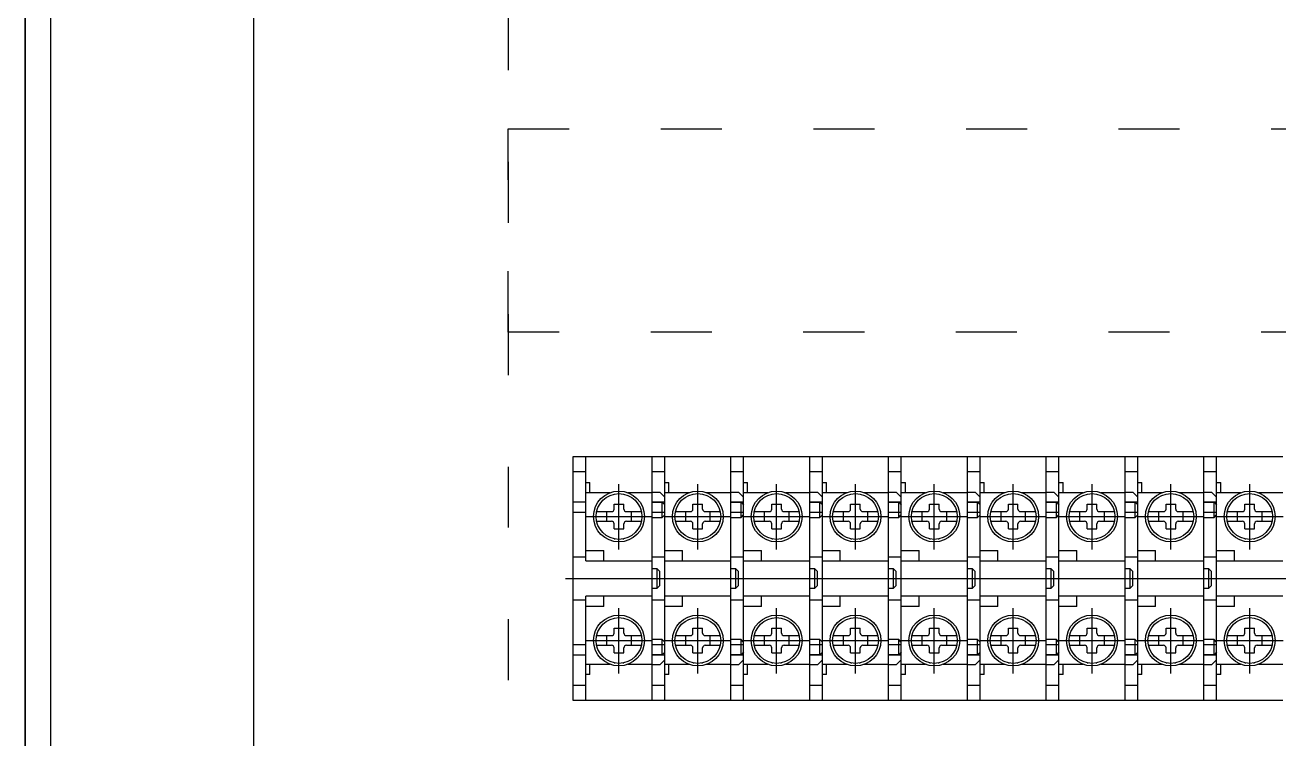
# Model space of a CAD drawing. Header units: millimetres. Extents: x 14879 to 38758, y -20740 to 1136.
# Drawn here: x 34917.1 to 35163.6, y -7524.4 to -7383.9 of the extents above; entities that cross this region are included whole.
import ezdxf

# ---------------------------------------------------------------- set-up
doc = ezdxf.new("R2010")
doc.units = ezdxf.units.MM
doc.linetypes.add('ACAD_ISO03W100', pattern=[30, 12, -18])
doc.linetypes.add('CENTER', pattern=[50.8, 31.75, -6.35, 6.35, -6.35])

msp = doc.modelspace()

# ---------------------------------------------------------------- linework, layer by layer
for p, q in [((34917.11, -7903.36), (34917.11, -5903.36)), ((34917.11, -5903.36), (34917.11, -7858.36)), ((34922.11, -5908.36), (34922.11, -7898.36)), ((34962.11, -7858.36), (34962.11, -5948.36))]:
    msp.add_line(p, q)
at = {"color": 3}
for p, q in [((35024.88, -7468.84), (35040.38, -7468.84)), ((35024.88, -7516.84), (35024.88, -7468.84)), ((35027.38, -7489.34), (35027.38, -7468.84)), ((35040.38, -7516.84), (35040.38, -7468.84)), ((35040.38, -7468.84), (35055.88, -7468.84)), ((35040.38, -7516.84), (35040.38, -7468.84)), ((35042.88, -7489.34), (35042.88, -7468.84)), ((35055.88, -7516.84), (35055.88, -7468.84)), ((35055.88, -7468.84), (35071.38, -7468.84)), ((35055.88, -7516.84), (35055.88, -7468.84)), ((35058.38, -7489.34), (35058.38, -7468.84)), ((35071.38, -7516.84), (35071.38, -7468.84)), ((35071.38, -7468.84), (35086.88, -7468.84)), ((35071.38, -7516.84), (35071.38, -7468.84)), ((35073.88, -7489.34), (35073.88, -7468.84)), ((35086.88, -7516.84), (35086.88, -7468.84)), ((35086.88, -7468.84), (35102.38, -7468.84)), ((35086.88, -7516.84), (35086.88, -7468.84)), ((35089.38, -7489.34), (35089.38, -7468.84)), ((35102.38, -7516.84), (35102.38, -7468.84)), ((35102.38, -7468.84), (35117.88, -7468.84)), ((35102.38, -7516.84), (35102.38, -7468.84)), ((35104.88, -7489.34), (35104.88, -7468.84)), ((35117.88, -7516.84), (35117.88, -7468.84)), ((35117.88, -7468.84), (35133.38, -7468.84)), ((35117.88, -7516.84), (35117.88, -7468.84)), ((35120.38, -7489.34), (35120.38, -7468.84)), ((35133.38, -7516.84), (35133.38, -7468.84)), ((35133.38, -7468.84), (35148.88, -7468.84)), ((35133.38, -7516.84), (35133.38, -7468.84)), ((35135.88, -7489.34), (35135.88, -7468.84)), ((35148.88, -7516.84), (35148.88, -7468.84)), ((35148.88, -7468.84), (35164.38, -7468.84)), ((35148.88, -7516.84), (35148.88, -7468.84)), ((35151.38, -7489.34), (35151.38, -7468.84)), ((35027.38, -7471.84), (35024.88, -7471.84)), ((35042.88, -7471.84), (35040.38, -7471.84)), ((35058.38, -7471.84), (35055.88, -7471.84)), ((35073.88, -7471.84), (35071.38, -7471.84)), ((35089.38, -7471.84), (35086.88, -7471.84)), ((35104.88, -7471.84), (35102.38, -7471.84)), ((35120.38, -7471.84), (35117.88, -7471.84)), ((35135.88, -7471.84), (35133.38, -7471.84)), ((35151.38, -7471.84), (35148.88, -7471.84)), ((35027.38, -7473.94), (35028.18, -7473.94)), ((35028.18, -7475.94), (35028.18, -7473.94)), ((35042.88, -7473.94), (35043.68, -7473.94)), ((35043.68, -7475.94), (35043.68, -7473.94)), ((35058.38, -7473.94), (35059.18, -7473.94)), ((35059.18, -7475.94), (35059.18, -7473.94)), ((35073.88, -7473.94), (35074.68, -7473.94)), ((35074.68, -7475.94), (35074.68, -7473.94)), ((35089.38, -7473.94), (35090.18, -7473.94)), ((35090.18, -7475.94), (35090.18, -7473.94)), ((35104.88, -7473.94), (35105.68, -7473.94)), ((35105.68, -7475.94), (35105.68, -7473.94)), ((35120.38, -7473.94), (35121.18, -7473.94)), ((35121.18, -7475.94), (35121.18, -7473.94)), ((35135.88, -7473.94), (35136.68, -7473.94)), ((35136.68, -7475.94), (35136.68, -7473.94)), ((35151.38, -7473.94), (35152.18, -7473.94)), ((35152.18, -7475.94), (35152.18, -7473.94)), ((35027.38, -7475.94), (35032.17, -7475.94)), ((35035.59, -7475.94), (35040.38, -7475.94)), ((35040.38, -7475.84), (35041.88, -7475.84)), ((35042.88, -7476.84), (35041.88, -7475.84)), ((35042.88, -7475.94), (35047.67, -7475.94)), ((35051.09, -7475.94), (35055.88, -7475.94)), ((35055.88, -7475.84), (35057.38, -7475.84)), ((35058.38, -7476.84), (35057.38, -7475.84)), ((35058.38, -7475.94), (35063.17, -7475.94)), ((35066.59, -7475.94), (35071.38, -7475.94)), ((35071.38, -7475.84), (35072.88, -7475.84)), ((35073.88, -7476.84), (35072.88, -7475.84)), ((35073.88, -7475.94), (35078.67, -7475.94)), ((35082.09, -7475.94), (35086.88, -7475.94)), ((35086.88, -7475.84), (35088.38, -7475.84)), ((35089.38, -7476.84), (35088.38, -7475.84)), ((35089.38, -7475.94), (35094.17, -7475.94)), ((35097.59, -7475.94), (35102.38, -7475.94)), ((35102.38, -7475.84), (35103.88, -7475.84)), ((35104.88, -7476.84), (35103.88, -7475.84)), ((35104.88, -7475.94), (35109.67, -7475.94)), ((35113.09, -7475.94), (35117.88, -7475.94)), ((35117.88, -7475.84), (35119.38, -7475.84)), ((35120.38, -7476.84), (35119.38, -7475.84)), ((35120.38, -7475.94), (35125.17, -7475.94)), ((35128.59, -7475.94), (35133.38, -7475.94)), ((35133.38, -7475.84), (35134.88, -7475.84)), ((35135.88, -7476.84), (35134.88, -7475.84)), ((35135.88, -7475.94), (35140.67, -7475.94)), ((35144.09, -7475.94), (35148.88, -7475.94)), ((35148.88, -7475.84), (35150.38, -7475.84)), ((35151.38, -7476.84), (35150.38, -7475.84)), ((35151.38, -7475.94), (35156.17, -7475.94)), ((35159.59, -7475.94), (35164.38, -7475.94)), ((35027.38, -7477.84), (35024.88, -7477.84)), ((35032.93, -7478.19), (35034.83, -7478.19)), ((35032.93, -7479.19), (35032.93, -7478.19)), ((35034.83, -7479.19), (35034.83, -7478.19)), ((35040.38, -7477.84), (35042.38, -7477.84)), ((35042.88, -7477.84), (35040.38, -7477.84)), ((35042.38, -7480.84), (35042.38, -7477.84)), ((35042.38, -7477.84), (35042.88, -7478.34)), ((35042.88, -7508.84), (35042.88, -7476.84)), ((35048.43, -7478.19), (35050.33, -7478.19)), ((35048.43, -7479.19), (35048.43, -7478.19)), ((35050.33, -7479.19), (35050.33, -7478.19)), ((35055.88, -7477.84), (35057.88, -7477.84)), ((35058.38, -7477.84), (35055.88, -7477.84)), ((35057.88, -7480.84), (35057.88, -7477.84)), ((35057.88, -7477.84), (35058.38, -7478.34)), ((35058.38, -7508.84), (35058.38, -7476.84)), ((35063.93, -7478.19), (35065.83, -7478.19)), ((35063.93, -7479.19), (35063.93, -7478.19)), ((35065.83, -7479.19), (35065.83, -7478.19)), ((35071.38, -7477.84), (35073.38, -7477.84)), ((35073.88, -7477.84), (35071.38, -7477.84)), ((35073.38, -7480.84), (35073.38, -7477.84)), ((35073.38, -7477.84), (35073.88, -7478.34)), ((35073.88, -7508.84), (35073.88, -7476.84)), ((35079.43, -7478.19), (35081.33, -7478.19)), ((35079.43, -7479.19), (35079.43, -7478.19)), ((35081.33, -7479.19), (35081.33, -7478.19)), ((35086.88, -7477.84), (35088.88, -7477.84)), ((35089.38, -7477.84), (35086.88, -7477.84)), ((35088.88, -7480.84), (35088.88, -7477.84)), ((35088.88, -7477.84), (35089.38, -7478.34)), ((35089.38, -7508.84), (35089.38, -7476.84)), ((35094.93, -7478.19), (35096.83, -7478.19)), ((35094.93, -7479.19), (35094.93, -7478.19)), ((35096.83, -7479.19), (35096.83, -7478.19)), ((35102.38, -7477.84), (35104.38, -7477.84)), ((35104.88, -7477.84), (35102.38, -7477.84)), ((35104.38, -7480.84), (35104.38, -7477.84)), ((35104.38, -7477.84), (35104.88, -7478.34)), ((35104.88, -7508.84), (35104.88, -7476.84)), ((35110.43, -7478.19), (35112.33, -7478.19)), ((35110.43, -7479.19), (35110.43, -7478.19)), ((35112.33, -7479.19), (35112.33, -7478.19)), ((35117.88, -7477.84), (35119.88, -7477.84)), ((35120.38, -7477.84), (35117.88, -7477.84)), ((35119.88, -7480.84), (35119.88, -7477.84)), ((35119.88, -7477.84), (35120.38, -7478.34)), ((35120.38, -7508.84), (35120.38, -7476.84)), ((35125.93, -7478.19), (35127.83, -7478.19)), ((35125.93, -7479.19), (35125.93, -7478.19)), ((35127.83, -7479.19), (35127.83, -7478.19)), ((35133.38, -7477.84), (35135.38, -7477.84)), ((35135.88, -7477.84), (35133.38, -7477.84)), ((35135.38, -7480.84), (35135.38, -7477.84)), ((35135.38, -7477.84), (35135.88, -7478.34)), ((35135.88, -7508.84), (35135.88, -7476.84)), ((35141.43, -7478.19), (35143.33, -7478.19)), ((35141.43, -7479.19), (35141.43, -7478.19)), ((35143.33, -7479.19), (35143.33, -7478.19)), ((35148.88, -7477.84), (35150.88, -7477.84)), ((35151.38, -7477.84), (35148.88, -7477.84)), ((35150.88, -7480.84), (35150.88, -7477.84)), ((35150.88, -7477.84), (35151.38, -7478.34)), ((35151.38, -7508.84), (35151.38, -7476.84)), ((35156.93, -7478.19), (35158.83, -7478.19)), ((35156.93, -7479.19), (35156.93, -7478.19)), ((35158.83, -7479.19), (35158.83, -7478.19)), ((35027.38, -7479.84), (35024.88, -7479.84)), ((35029.48, -7479.69), (35032.43, -7479.69)), ((35029.48, -7481.59), (35032.43, -7481.59)), ((35031.43, -7479.69), (35031.43, -7481.59)), ((35035.33, -7479.69), (35038.28, -7479.69)), ((35035.33, -7481.59), (35038.28, -7481.59)), ((35036.33, -7481.59), (35036.33, -7479.69)), ((35042.88, -7479.84), (35040.38, -7479.84)), ((35040.38, -7480.84), (35042.38, -7480.84)), ((35042.38, -7480.84), (35042.88, -7480.34)), ((35044.98, -7479.69), (35047.93, -7479.69)), ((35044.98, -7481.59), (35047.93, -7481.59)), ((35046.93, -7479.69), (35046.93, -7481.59)), ((35050.83, -7479.69), (35053.78, -7479.69)), ((35050.83, -7481.59), (35053.78, -7481.59)), ((35051.83, -7481.59), (35051.83, -7479.69)), ((35058.38, -7479.84), (35055.88, -7479.84)), ((35055.88, -7480.84), (35057.88, -7480.84)), ((35057.88, -7480.84), (35058.38, -7480.34)), ((35060.48, -7479.69), (35063.43, -7479.69)), ((35060.48, -7481.59), (35063.43, -7481.59)), ((35062.43, -7479.69), (35062.43, -7481.59)), ((35066.33, -7479.69), (35069.28, -7479.69)), ((35066.33, -7481.59), (35069.28, -7481.59)), ((35067.33, -7481.59), (35067.33, -7479.69)), ((35073.88, -7479.84), (35071.38, -7479.84)), ((35071.38, -7480.84), (35073.38, -7480.84)), ((35073.38, -7480.84), (35073.88, -7480.34)), ((35075.98, -7479.69), (35078.93, -7479.69)), ((35075.98, -7481.59), (35078.93, -7481.59)), ((35077.93, -7479.69), (35077.93, -7481.59)), ((35081.83, -7479.69), (35084.78, -7479.69)), ((35081.83, -7481.59), (35084.78, -7481.59)), ((35082.83, -7481.59), (35082.83, -7479.69)), ((35089.38, -7479.84), (35086.88, -7479.84)), ((35086.88, -7480.84), (35088.88, -7480.84)), ((35088.88, -7480.84), (35089.38, -7480.34)), ((35091.48, -7479.69), (35094.43, -7479.69)), ((35091.48, -7481.59), (35094.43, -7481.59)), ((35093.43, -7479.69), (35093.43, -7481.59)), ((35097.33, -7479.69), (35100.28, -7479.69)), ((35097.33, -7481.59), (35100.28, -7481.59)), ((35098.33, -7481.59), (35098.33, -7479.69)), ((35104.88, -7479.84), (35102.38, -7479.84)), ((35102.38, -7480.84), (35104.38, -7480.84)), ((35104.38, -7480.84), (35104.88, -7480.34)), ((35106.98, -7479.69), (35109.93, -7479.69)), ((35106.98, -7481.59), (35109.93, -7481.59)), ((35108.93, -7479.69), (35108.93, -7481.59)), ((35112.83, -7479.69), (35115.78, -7479.69)), ((35112.83, -7481.59), (35115.78, -7481.59)), ((35113.83, -7481.59), (35113.83, -7479.69)), ((35120.38, -7479.84), (35117.88, -7479.84)), ((35117.88, -7480.84), (35119.88, -7480.84)), ((35119.88, -7480.84), (35120.38, -7480.34)), ((35122.48, -7479.69), (35125.43, -7479.69)), ((35122.48, -7481.59), (35125.43, -7481.59)), ((35124.43, -7479.69), (35124.43, -7481.59)), ((35128.33, -7479.69), (35131.28, -7479.69)), ((35128.33, -7481.59), (35131.28, -7481.59)), ((35129.33, -7481.59), (35129.33, -7479.69)), ((35135.88, -7479.84), (35133.38, -7479.84)), ((35133.38, -7480.84), (35135.38, -7480.84)), ((35135.38, -7480.84), (35135.88, -7480.34)), ((35137.98, -7479.69), (35140.93, -7479.69)), ((35137.98, -7481.59), (35140.93, -7481.59)), ((35139.93, -7479.69), (35139.93, -7481.59)), ((35143.83, -7479.69), (35146.78, -7479.69)), ((35143.83, -7481.59), (35146.78, -7481.59)), ((35144.83, -7481.59), (35144.83, -7479.69)), ((35151.38, -7479.84), (35148.88, -7479.84)), ((35148.88, -7480.84), (35150.88, -7480.84)), ((35150.88, -7480.84), (35151.38, -7480.34)), ((35153.48, -7479.69), (35156.43, -7479.69)), ((35153.48, -7481.59), (35156.43, -7481.59)), ((35155.43, -7479.69), (35155.43, -7481.59)), ((35159.33, -7479.69), (35162.28, -7479.69)), ((35159.33, -7481.59), (35162.28, -7481.59)), ((35160.33, -7481.59), (35160.33, -7479.69)), ((35032.93, -7483.09), (35032.93, -7482.09)), ((35032.93, -7483.09), (35034.83, -7483.09)), ((35034.83, -7483.09), (35034.83, -7482.09)), ((35048.43, -7483.09), (35048.43, -7482.09)), ((35048.43, -7483.09), (35050.33, -7483.09)), ((35050.33, -7483.09), (35050.33, -7482.09)), ((35063.93, -7483.09), (35063.93, -7482.09)), ((35063.93, -7483.09), (35065.83, -7483.09)), ((35065.83, -7483.09), (35065.83, -7482.09)), ((35079.43, -7483.09), (35079.43, -7482.09)), ((35079.43, -7483.09), (35081.33, -7483.09)), ((35081.33, -7483.09), (35081.33, -7482.09)), ((35094.93, -7483.09), (35094.93, -7482.09)), ((35094.93, -7483.09), (35096.83, -7483.09)), ((35096.83, -7483.09), (35096.83, -7482.09)), ((35110.43, -7483.09), (35110.43, -7482.09)), ((35110.43, -7483.09), (35112.33, -7483.09)), ((35112.33, -7483.09), (35112.33, -7482.09)), ((35125.93, -7483.09), (35125.93, -7482.09)), ((35125.93, -7483.09), (35127.83, -7483.09)), ((35127.83, -7483.09), (35127.83, -7482.09)), ((35141.43, -7483.09), (35141.43, -7482.09)), ((35141.43, -7483.09), (35143.33, -7483.09)), ((35143.33, -7483.09), (35143.33, -7482.09)), ((35156.93, -7483.09), (35156.93, -7482.09)), ((35156.93, -7483.09), (35158.83, -7483.09)), ((35158.83, -7483.09), (35158.83, -7482.09)), ((35033.08, -7485.14), (35033.08, -7485.07)), ((35034.68, -7485.07), (35034.68, -7485.14)), ((35048.58, -7485.14), (35048.58, -7485.07)), ((35050.18, -7485.07), (35050.18, -7485.14)), ((35064.08, -7485.14), (35064.08, -7485.07)), ((35065.68, -7485.07), (35065.68, -7485.14)), ((35079.58, -7485.14), (35079.58, -7485.07)), ((35081.18, -7485.07), (35081.18, -7485.14)), ((35095.08, -7485.14), (35095.08, -7485.07)), ((35096.68, -7485.07), (35096.68, -7485.14)), ((35110.58, -7485.14), (35110.58, -7485.07)), ((35112.18, -7485.07), (35112.18, -7485.14)), ((35126.08, -7485.14), (35126.08, -7485.07)), ((35127.68, -7485.07), (35127.68, -7485.14)), ((35141.58, -7485.14), (35141.58, -7485.07)), ((35143.18, -7485.07), (35143.18, -7485.14)), ((35157.08, -7485.14), (35157.08, -7485.07)), ((35158.68, -7485.07), (35158.68, -7485.14)), ((35027.38, -7488.64), (35024.88, -7488.64)), ((35027.38, -7487.34), (35030.88, -7487.34)), ((35030.88, -7489.34), (35030.88, -7487.34)), ((35042.88, -7488.64), (35040.38, -7488.64)), ((35042.88, -7487.34), (35046.38, -7487.34)), ((35046.38, -7489.34), (35046.38, -7487.34)), ((35058.38, -7488.64), (35055.88, -7488.64)), ((35058.38, -7487.34), (35061.88, -7487.34)), ((35061.88, -7489.34), (35061.88, -7487.34)), ((35073.88, -7488.64), (35071.38, -7488.64)), ((35073.88, -7487.34), (35077.38, -7487.34)), ((35077.38, -7489.34), (35077.38, -7487.34)), ((35089.38, -7488.64), (35086.88, -7488.64)), ((35089.38, -7487.34), (35092.88, -7487.34)), ((35092.88, -7489.34), (35092.88, -7487.34)), ((35104.88, -7488.64), (35102.38, -7488.64)), ((35104.88, -7487.34), (35108.38, -7487.34)), ((35108.38, -7489.34), (35108.38, -7487.34)), ((35120.38, -7488.64), (35117.88, -7488.64)), ((35120.38, -7487.34), (35123.88, -7487.34)), ((35123.88, -7489.34), (35123.88, -7487.34)), ((35135.88, -7488.64), (35133.38, -7488.64)), ((35135.88, -7487.34), (35139.38, -7487.34)), ((35139.38, -7489.34), (35139.38, -7487.34)), ((35151.38, -7488.64), (35148.88, -7488.64)), ((35151.38, -7487.34), (35154.88, -7487.34)), ((35154.88, -7489.34), (35154.88, -7487.34)), ((35027.38, -7489.34), (35040.38, -7489.34)), ((35041.38, -7490.94), (35040.38, -7490.94)), ((35041.38, -7494.74), (35041.38, -7490.94)), ((35041.38, -7490.94), (35041.88, -7491.44)), ((35041.88, -7494.24), (35041.88, -7491.44)), ((35042.88, -7489.34), (35055.88, -7489.34)), ((35056.88, -7490.94), (35055.88, -7490.94)), ((35056.88, -7494.74), (35056.88, -7490.94)), ((35056.88, -7490.94), (35057.38, -7491.44)), ((35057.38, -7494.24), (35057.38, -7491.44)), ((35058.38, -7489.34), (35071.38, -7489.34)), ((35072.38, -7490.94), (35071.38, -7490.94)), ((35072.38, -7494.74), (35072.38, -7490.94)), ((35072.38, -7490.94), (35072.88, -7491.44)), ((35072.88, -7494.24), (35072.88, -7491.44)), ((35073.88, -7489.34), (35086.88, -7489.34)), ((35087.88, -7490.94), (35086.88, -7490.94)), ((35087.88, -7494.74), (35087.88, -7490.94)), ((35087.88, -7490.94), (35088.38, -7491.44)), ((35088.38, -7494.24), (35088.38, -7491.44)), ((35089.38, -7489.34), (35102.38, -7489.34)), ((35103.38, -7490.94), (35102.38, -7490.94)), ((35103.38, -7494.74), (35103.38, -7490.94)), ((35103.38, -7490.94), (35103.88, -7491.44)), ((35103.88, -7494.24), (35103.88, -7491.44)), ((35104.88, -7489.34), (35117.88, -7489.34)), ((35118.88, -7490.94), (35117.88, -7490.94)), ((35118.88, -7494.74), (35118.88, -7490.94)), ((35118.88, -7490.94), (35119.38, -7491.44)), ((35119.38, -7494.24), (35119.38, -7491.44)), ((35120.38, -7489.34), (35133.38, -7489.34)), ((35134.38, -7490.94), (35133.38, -7490.94)), ((35134.38, -7494.74), (35134.38, -7490.94)), ((35134.38, -7490.94), (35134.88, -7491.44)), ((35134.88, -7494.24), (35134.88, -7491.44)), ((35135.88, -7489.34), (35148.88, -7489.34)), ((35149.88, -7490.94), (35148.88, -7490.94)), ((35149.88, -7494.74), (35149.88, -7490.94)), ((35149.88, -7490.94), (35150.38, -7491.44)), ((35150.38, -7494.24), (35150.38, -7491.44)), ((35151.38, -7489.34), (35164.38, -7489.34)), ((35040.38, -7496.34), (35027.38, -7496.34)), ((35027.38, -7516.84), (35027.38, -7496.34)), ((35030.88, -7498.34), (35030.88, -7496.34)), ((35040.38, -7494.74), (35041.38, -7494.74)), ((35041.88, -7494.24), (35041.38, -7494.74)), ((35055.88, -7496.34), (35042.88, -7496.34)), ((35042.88, -7516.84), (35042.88, -7496.34)), ((35046.38, -7498.34), (35046.38, -7496.34)), ((35055.88, -7494.74), (35056.88, -7494.74)), ((35057.38, -7494.24), (35056.88, -7494.74)), ((35071.38, -7496.34), (35058.38, -7496.34)), ((35058.38, -7516.84), (35058.38, -7496.34)), ((35061.88, -7498.34), (35061.88, -7496.34)), ((35071.38, -7494.74), (35072.38, -7494.74)), ((35072.88, -7494.24), (35072.38, -7494.74)), ((35086.88, -7496.34), (35073.88, -7496.34)), ((35073.88, -7516.84), (35073.88, -7496.34)), ((35077.38, -7498.34), (35077.38, -7496.34)), ((35086.88, -7494.74), (35087.88, -7494.74)), ((35088.38, -7494.24), (35087.88, -7494.74)), ((35102.38, -7496.34), (35089.38, -7496.34)), ((35089.38, -7516.84), (35089.38, -7496.34)), ((35092.88, -7498.34), (35092.88, -7496.34)), ((35102.38, -7494.74), (35103.38, -7494.74)), ((35103.88, -7494.24), (35103.38, -7494.74)), ((35117.88, -7496.34), (35104.88, -7496.34)), ((35104.88, -7516.84), (35104.88, -7496.34)), ((35108.38, -7498.34), (35108.38, -7496.34)), ((35117.88, -7494.74), (35118.88, -7494.74)), ((35119.38, -7494.24), (35118.88, -7494.74)), ((35133.38, -7496.34), (35120.38, -7496.34)), ((35120.38, -7516.84), (35120.38, -7496.34)), ((35123.88, -7498.34), (35123.88, -7496.34)), ((35133.38, -7494.74), (35134.38, -7494.74)), ((35134.88, -7494.24), (35134.38, -7494.74)), ((35148.88, -7496.34), (35135.88, -7496.34)), ((35135.88, -7516.84), (35135.88, -7496.34)), ((35139.38, -7498.34), (35139.38, -7496.34)), ((35148.88, -7494.74), (35149.88, -7494.74)), ((35150.38, -7494.24), (35149.88, -7494.74)), ((35164.38, -7496.34), (35151.38, -7496.34)), ((35151.38, -7516.84), (35151.38, -7496.34)), ((35154.88, -7498.34), (35154.88, -7496.34)), ((35024.88, -7497.04), (35027.38, -7497.04)), ((35030.88, -7498.34), (35027.38, -7498.34)), ((35040.38, -7497.04), (35042.88, -7497.04)), ((35046.38, -7498.34), (35042.88, -7498.34)), ((35055.88, -7497.04), (35058.38, -7497.04)), ((35061.88, -7498.34), (35058.38, -7498.34)), ((35071.38, -7497.04), (35073.88, -7497.04)), ((35077.38, -7498.34), (35073.88, -7498.34)), ((35086.88, -7497.04), (35089.38, -7497.04)), ((35092.88, -7498.34), (35089.38, -7498.34)), ((35102.38, -7497.04), (35104.88, -7497.04)), ((35108.38, -7498.34), (35104.88, -7498.34)), ((35117.88, -7497.04), (35120.38, -7497.04)), ((35123.88, -7498.34), (35120.38, -7498.34)), ((35133.38, -7497.04), (35135.88, -7497.04)), ((35139.38, -7498.34), (35135.88, -7498.34)), ((35148.88, -7497.04), (35151.38, -7497.04)), ((35154.88, -7498.34), (35151.38, -7498.34)), ((35032.93, -7502.59), (35034.83, -7502.59)), ((35032.93, -7503.59), (35032.93, -7502.59)), ((35034.83, -7503.59), (35034.83, -7502.59)), ((35048.43, -7502.59), (35050.33, -7502.59)), ((35048.43, -7503.59), (35048.43, -7502.59)), ((35050.33, -7503.59), (35050.33, -7502.59)), ((35063.93, -7502.59), (35065.83, -7502.59)), ((35063.93, -7503.59), (35063.93, -7502.59)), ((35065.83, -7503.59), (35065.83, -7502.59)), ((35079.43, -7502.59), (35081.33, -7502.59)), ((35079.43, -7503.59), (35079.43, -7502.59)), ((35081.33, -7503.59), (35081.33, -7502.59)), ((35094.93, -7502.59), (35096.83, -7502.59)), ((35094.93, -7503.59), (35094.93, -7502.59)), ((35096.83, -7503.59), (35096.83, -7502.59)), ((35110.43, -7502.59), (35112.33, -7502.59)), ((35110.43, -7503.59), (35110.43, -7502.59)), ((35112.33, -7503.59), (35112.33, -7502.59)), ((35125.93, -7502.59), (35127.83, -7502.59)), ((35125.93, -7503.59), (35125.93, -7502.59)), ((35127.83, -7503.59), (35127.83, -7502.59)), ((35141.43, -7502.59), (35143.33, -7502.59)), ((35141.43, -7503.59), (35141.43, -7502.59)), ((35143.33, -7503.59), (35143.33, -7502.59)), ((35156.93, -7502.59), (35158.83, -7502.59)), ((35156.93, -7503.59), (35156.93, -7502.59)), ((35158.83, -7503.59), (35158.83, -7502.59)), ((35024.88, -7505.84), (35027.38, -7505.84)), ((35029.48, -7504.09), (35032.43, -7504.09)), ((35029.48, -7505.99), (35032.43, -7505.99)), ((35031.43, -7504.09), (35031.43, -7505.99)), ((35035.33, -7504.09), (35038.28, -7504.09)), ((35035.33, -7505.99), (35038.28, -7505.99)), ((35036.33, -7505.99), (35036.33, -7504.09)), ((35042.38, -7504.84), (35040.38, -7504.84)), ((35040.38, -7505.84), (35042.88, -7505.84)), ((35042.38, -7507.84), (35042.38, -7504.84)), ((35042.88, -7505.34), (35042.38, -7504.84)), ((35044.98, -7504.09), (35047.93, -7504.09)), ((35044.98, -7505.99), (35047.93, -7505.99)), ((35046.93, -7504.09), (35046.93, -7505.99)), ((35050.83, -7504.09), (35053.78, -7504.09)), ((35050.83, -7505.99), (35053.78, -7505.99)), ((35051.83, -7505.99), (35051.83, -7504.09)), ((35057.88, -7504.84), (35055.88, -7504.84)), ((35055.88, -7505.84), (35058.38, -7505.84)), ((35057.88, -7507.84), (35057.88, -7504.84)), ((35058.38, -7505.34), (35057.88, -7504.84)), ((35060.48, -7504.09), (35063.43, -7504.09)), ((35060.48, -7505.99), (35063.43, -7505.99)), ((35062.43, -7504.09), (35062.43, -7505.99)), ((35066.33, -7504.09), (35069.28, -7504.09)), ((35066.33, -7505.99), (35069.28, -7505.99)), ((35067.33, -7505.99), (35067.33, -7504.09)), ((35073.38, -7504.84), (35071.38, -7504.84)), ((35071.38, -7505.84), (35073.88, -7505.84)), ((35073.38, -7507.84), (35073.38, -7504.84)), ((35073.88, -7505.34), (35073.38, -7504.84)), ((35075.98, -7504.09), (35078.93, -7504.09)), ((35075.98, -7505.99), (35078.93, -7505.99)), ((35077.93, -7504.09), (35077.93, -7505.99)), ((35081.83, -7504.09), (35084.78, -7504.09)), ((35081.83, -7505.99), (35084.78, -7505.99)), ((35082.83, -7505.99), (35082.83, -7504.09)), ((35088.88, -7504.84), (35086.88, -7504.84)), ((35086.88, -7505.84), (35089.38, -7505.84)), ((35088.88, -7507.84), (35088.88, -7504.84)), ((35089.38, -7505.34), (35088.88, -7504.84)), ((35091.48, -7504.09), (35094.43, -7504.09)), ((35091.48, -7505.99), (35094.43, -7505.99)), ((35093.43, -7504.09), (35093.43, -7505.99)), ((35097.33, -7504.09), (35100.28, -7504.09)), ((35097.33, -7505.99), (35100.28, -7505.99)), ((35098.33, -7505.99), (35098.33, -7504.09)), ((35104.38, -7504.84), (35102.38, -7504.84)), ((35102.38, -7505.84), (35104.88, -7505.84)), ((35104.38, -7507.84), (35104.38, -7504.84)), ((35104.88, -7505.34), (35104.38, -7504.84)), ((35106.98, -7504.09), (35109.93, -7504.09)), ((35106.98, -7505.99), (35109.93, -7505.99)), ((35108.93, -7504.09), (35108.93, -7505.99)), ((35112.83, -7504.09), (35115.78, -7504.09)), ((35112.83, -7505.99), (35115.78, -7505.99)), ((35113.83, -7505.99), (35113.83, -7504.09)), ((35119.88, -7504.84), (35117.88, -7504.84)), ((35117.88, -7505.84), (35120.38, -7505.84)), ((35119.88, -7507.84), (35119.88, -7504.84)), ((35120.38, -7505.34), (35119.88, -7504.84)), ((35122.48, -7504.09), (35125.43, -7504.09)), ((35122.48, -7505.99), (35125.43, -7505.99)), ((35124.43, -7504.09), (35124.43, -7505.99)), ((35128.33, -7504.09), (35131.28, -7504.09)), ((35128.33, -7505.99), (35131.28, -7505.99)), ((35129.33, -7505.99), (35129.33, -7504.09)), ((35135.38, -7504.84), (35133.38, -7504.84)), ((35133.38, -7505.84), (35135.88, -7505.84)), ((35135.38, -7507.84), (35135.38, -7504.84)), ((35135.88, -7505.34), (35135.38, -7504.84)), ((35137.98, -7504.09), (35140.93, -7504.09)), ((35137.98, -7505.99), (35140.93, -7505.99)), ((35139.93, -7504.09), (35139.93, -7505.99)), ((35143.83, -7504.09), (35146.78, -7504.09)), ((35143.83, -7505.99), (35146.78, -7505.99)), ((35144.83, -7505.99), (35144.83, -7504.09)), ((35150.88, -7504.84), (35148.88, -7504.84)), ((35148.88, -7505.84), (35151.38, -7505.84)), ((35150.88, -7507.84), (35150.88, -7504.84)), ((35151.38, -7505.34), (35150.88, -7504.84)), ((35153.48, -7504.09), (35156.43, -7504.09)), ((35153.48, -7505.99), (35156.43, -7505.99)), ((35155.43, -7504.09), (35155.43, -7505.99)), ((35159.33, -7504.09), (35162.28, -7504.09)), ((35159.33, -7505.99), (35162.28, -7505.99)), ((35160.33, -7505.99), (35160.33, -7504.09)), ((35024.88, -7507.84), (35027.38, -7507.84)), ((35032.93, -7507.49), (35032.93, -7506.49)), ((35032.93, -7507.49), (35034.83, -7507.49)), ((35034.83, -7507.49), (35034.83, -7506.49)), ((35042.38, -7507.84), (35040.38, -7507.84)), ((35040.38, -7507.84), (35042.88, -7507.84)), ((35041.88, -7509.84), (35042.88, -7508.84)), ((35042.88, -7507.34), (35042.38, -7507.84)), ((35048.43, -7507.49), (35048.43, -7506.49)), ((35048.43, -7507.49), (35050.33, -7507.49)), ((35050.33, -7507.49), (35050.33, -7506.49)), ((35057.88, -7507.84), (35055.88, -7507.84)), ((35055.88, -7507.84), (35058.38, -7507.84)), ((35057.38, -7509.84), (35058.38, -7508.84)), ((35058.38, -7507.34), (35057.88, -7507.84)), ((35063.93, -7507.49), (35063.93, -7506.49)), ((35063.93, -7507.49), (35065.83, -7507.49)), ((35065.83, -7507.49), (35065.83, -7506.49)), ((35073.38, -7507.84), (35071.38, -7507.84)), ((35071.38, -7507.84), (35073.88, -7507.84)), ((35072.88, -7509.84), (35073.88, -7508.84)), ((35073.88, -7507.34), (35073.38, -7507.84)), ((35079.43, -7507.49), (35079.43, -7506.49)), ((35079.43, -7507.49), (35081.33, -7507.49)), ((35081.33, -7507.49), (35081.33, -7506.49)), ((35088.88, -7507.84), (35086.88, -7507.84)), ((35086.88, -7507.84), (35089.38, -7507.84)), ((35088.38, -7509.84), (35089.38, -7508.84)), ((35089.38, -7507.34), (35088.88, -7507.84)), ((35094.93, -7507.49), (35094.93, -7506.49)), ((35094.93, -7507.49), (35096.83, -7507.49)), ((35096.83, -7507.49), (35096.83, -7506.49)), ((35104.38, -7507.84), (35102.38, -7507.84)), ((35102.38, -7507.84), (35104.88, -7507.84)), ((35103.88, -7509.84), (35104.88, -7508.84)), ((35104.88, -7507.34), (35104.38, -7507.84)), ((35110.43, -7507.49), (35110.43, -7506.49)), ((35110.43, -7507.49), (35112.33, -7507.49)), ((35112.33, -7507.49), (35112.33, -7506.49)), ((35119.88, -7507.84), (35117.88, -7507.84)), ((35117.88, -7507.84), (35120.38, -7507.84)), ((35119.38, -7509.84), (35120.38, -7508.84)), ((35120.38, -7507.34), (35119.88, -7507.84)), ((35125.93, -7507.49), (35125.93, -7506.49)), ((35125.93, -7507.49), (35127.83, -7507.49)), ((35127.83, -7507.49), (35127.83, -7506.49)), ((35135.38, -7507.84), (35133.38, -7507.84)), ((35133.38, -7507.84), (35135.88, -7507.84)), ((35134.88, -7509.84), (35135.88, -7508.84)), ((35135.88, -7507.34), (35135.38, -7507.84)), ((35141.43, -7507.49), (35141.43, -7506.49)), ((35141.43, -7507.49), (35143.33, -7507.49)), ((35143.33, -7507.49), (35143.33, -7506.49)), ((35150.88, -7507.84), (35148.88, -7507.84)), ((35148.88, -7507.84), (35151.38, -7507.84)), ((35150.38, -7509.84), (35151.38, -7508.84)), ((35151.38, -7507.34), (35150.88, -7507.84)), ((35156.93, -7507.49), (35156.93, -7506.49)), ((35156.93, -7507.49), (35158.83, -7507.49)), ((35158.83, -7507.49), (35158.83, -7506.49)), ((35032.17, -7509.74), (35027.38, -7509.74)), ((35028.18, -7511.74), (35028.18, -7509.74)), ((35033.08, -7509.54), (35033.08, -7509.47)), ((35034.68, -7509.47), (35034.68, -7509.54)), ((35040.38, -7509.74), (35035.59, -7509.74)), ((35041.88, -7509.84), (35040.38, -7509.84)), ((35047.67, -7509.74), (35042.88, -7509.74)), ((35043.68, -7511.74), (35043.68, -7509.74)), ((35048.58, -7509.54), (35048.58, -7509.47)), ((35050.18, -7509.47), (35050.18, -7509.54)), ((35055.88, -7509.74), (35051.09, -7509.74)), ((35057.38, -7509.84), (35055.88, -7509.84)), ((35063.17, -7509.74), (35058.38, -7509.74)), ((35059.18, -7511.74), (35059.18, -7509.74)), ((35064.08, -7509.54), (35064.08, -7509.47)), ((35065.68, -7509.47), (35065.68, -7509.54)), ((35071.38, -7509.74), (35066.59, -7509.74)), ((35072.88, -7509.84), (35071.38, -7509.84)), ((35078.67, -7509.74), (35073.88, -7509.74)), ((35074.68, -7511.74), (35074.68, -7509.74)), ((35079.58, -7509.54), (35079.58, -7509.47)), ((35081.18, -7509.47), (35081.18, -7509.54)), ((35086.88, -7509.74), (35082.09, -7509.74)), ((35088.38, -7509.84), (35086.88, -7509.84)), ((35094.17, -7509.74), (35089.38, -7509.74)), ((35090.18, -7511.74), (35090.18, -7509.74)), ((35095.08, -7509.54), (35095.08, -7509.47)), ((35096.68, -7509.47), (35096.68, -7509.54)), ((35102.38, -7509.74), (35097.59, -7509.74)), ((35103.88, -7509.84), (35102.38, -7509.84)), ((35109.67, -7509.74), (35104.88, -7509.74)), ((35105.68, -7511.74), (35105.68, -7509.74)), ((35110.58, -7509.54), (35110.58, -7509.47)), ((35112.18, -7509.47), (35112.18, -7509.54)), ((35117.88, -7509.74), (35113.09, -7509.74)), ((35119.38, -7509.84), (35117.88, -7509.84)), ((35125.17, -7509.74), (35120.38, -7509.74)), ((35121.18, -7511.74), (35121.18, -7509.74)), ((35126.08, -7509.54), (35126.08, -7509.47)), ((35127.68, -7509.47), (35127.68, -7509.54)), ((35133.38, -7509.74), (35128.59, -7509.74)), ((35134.88, -7509.84), (35133.38, -7509.84)), ((35140.67, -7509.74), (35135.88, -7509.74)), ((35136.68, -7511.74), (35136.68, -7509.74)), ((35141.58, -7509.54), (35141.58, -7509.47)), ((35143.18, -7509.47), (35143.18, -7509.54)), ((35148.88, -7509.74), (35144.09, -7509.74)), ((35150.38, -7509.84), (35148.88, -7509.84)), ((35156.17, -7509.74), (35151.38, -7509.74)), ((35152.18, -7511.74), (35152.18, -7509.74)), ((35157.08, -7509.54), (35157.08, -7509.47)), ((35158.68, -7509.47), (35158.68, -7509.54)), ((35164.38, -7509.74), (35159.59, -7509.74)), ((35028.18, -7511.74), (35027.38, -7511.74)), ((35043.68, -7511.74), (35042.88, -7511.74)), ((35059.18, -7511.74), (35058.38, -7511.74)), ((35074.68, -7511.74), (35073.88, -7511.74)), ((35090.18, -7511.74), (35089.38, -7511.74)), ((35105.68, -7511.74), (35104.88, -7511.74)), ((35121.18, -7511.74), (35120.38, -7511.74)), ((35136.68, -7511.74), (35135.88, -7511.74)), ((35152.18, -7511.74), (35151.38, -7511.74)), ((35024.88, -7513.84), (35027.38, -7513.84)), ((35040.38, -7513.84), (35042.88, -7513.84)), ((35055.88, -7513.84), (35058.38, -7513.84)), ((35071.38, -7513.84), (35073.88, -7513.84)), ((35086.88, -7513.84), (35089.38, -7513.84)), ((35102.38, -7513.84), (35104.88, -7513.84)), ((35117.88, -7513.84), (35120.38, -7513.84)), ((35133.38, -7513.84), (35135.88, -7513.84)), ((35148.88, -7513.84), (35151.38, -7513.84)), ((35040.38, -7516.84), (35024.88, -7516.84)), ((35055.88, -7516.84), (35040.38, -7516.84)), ((35071.38, -7516.84), (35055.88, -7516.84)), ((35086.88, -7516.84), (35071.38, -7516.84)), ((35102.38, -7516.84), (35086.88, -7516.84)), ((35117.88, -7516.84), (35102.38, -7516.84)), ((35133.38, -7516.84), (35117.88, -7516.84)), ((35148.88, -7516.84), (35133.38, -7516.84)), ((35164.38, -7516.84), (35148.88, -7516.84))]:
    msp.add_line(p, q, dxfattribs=at)
at = {"color": 3, "linetype": 'CENTER'}
for p, q in [((35033.88, -7487.11), (35033.88, -7474.29)), ((35049.38, -7487.11), (35049.38, -7474.29)), ((35064.88, -7487.11), (35064.88, -7474.29)), ((35080.38, -7487.11), (35080.38, -7474.29)), ((35095.88, -7487.11), (35095.88, -7474.29)), ((35111.38, -7487.11), (35111.38, -7474.29)), ((35126.88, -7487.11), (35126.88, -7474.29)), ((35142.38, -7487.11), (35142.38, -7474.29)), ((35157.88, -7487.11), (35157.88, -7474.29)), ((35027.43, -7480.64), (35040.44, -7480.64)), ((35042.93, -7480.64), (35055.94, -7480.64)), ((35058.43, -7480.64), (35071.44, -7480.64)), ((35073.93, -7480.64), (35086.94, -7480.64)), ((35089.43, -7480.64), (35102.44, -7480.64)), ((35104.93, -7480.64), (35117.94, -7480.64)), ((35120.43, -7480.64), (35133.44, -7480.64)), ((35135.93, -7480.64), (35148.94, -7480.64)), ((35151.43, -7480.64), (35164.44, -7480.64)), ((35023.34, -7492.84), (35043.65, -7492.84)), ((35038.84, -7492.84), (35059.15, -7492.84)), ((35054.34, -7492.84), (35074.65, -7492.84)), ((35069.84, -7492.84), (35090.15, -7492.84)), ((35085.34, -7492.84), (35105.65, -7492.84)), ((35100.84, -7492.84), (35121.15, -7492.84)), ((35116.34, -7492.84), (35136.65, -7492.84)), ((35131.84, -7492.84), (35152.15, -7492.84)), ((35147.34, -7492.84), (35167.65, -7492.84)), ((35162.84, -7492.84), (35183.15, -7492.84)), ((35033.88, -7511.51), (35033.88, -7498.69)), ((35049.38, -7511.51), (35049.38, -7498.69)), ((35064.88, -7511.51), (35064.88, -7498.69)), ((35080.38, -7511.51), (35080.38, -7498.69)), ((35095.88, -7511.51), (35095.88, -7498.69)), ((35111.38, -7511.51), (35111.38, -7498.69)), ((35126.88, -7511.51), (35126.88, -7498.69)), ((35142.38, -7511.51), (35142.38, -7498.69)), ((35157.88, -7511.51), (35157.88, -7498.69)), ((35027.43, -7505.04), (35040.44, -7505.04)), ((35042.93, -7505.04), (35055.94, -7505.04)), ((35058.43, -7505.04), (35071.44, -7505.04)), ((35073.93, -7505.04), (35086.94, -7505.04)), ((35089.43, -7505.04), (35102.44, -7505.04)), ((35104.93, -7505.04), (35117.94, -7505.04)), ((35120.43, -7505.04), (35133.44, -7505.04)), ((35135.93, -7505.04), (35148.94, -7505.04)), ((35151.43, -7505.04), (35164.44, -7505.04))]:
    msp.add_line(p, q, dxfattribs=at)
at = {"color": 1, "linetype": 'ACAD_ISO03W100'}
for points in [[(34962.11, -6510.84), (35012.11, -6510.84), (35012.11, -7776.75), (34962.11, -7776.75)], [(35012.11, -7444.38), (35012.11, -7404.38), (35622.12, -7404.38), (35622.12, -7444.38)]]:
    msp.add_lwpolyline(points, close=True, dxfattribs=at)
at = {"color": 3}
for centre, radius in [((35033.88, -7480.64), 5), ((35033.88, -7480.64), 4.5), ((35049.38, -7480.64), 5), ((35049.38, -7480.64), 4.5), ((35064.88, -7480.64), 5), ((35064.88, -7480.64), 4.5), ((35080.38, -7480.64), 5), ((35080.38, -7480.64), 4.5), ((35095.88, -7480.64), 5), ((35095.88, -7480.64), 4.5), ((35111.38, -7480.64), 5), ((35111.38, -7480.64), 4.5), ((35126.88, -7480.64), 5), ((35126.88, -7480.64), 4.5), ((35142.38, -7480.64), 5), ((35142.38, -7480.64), 4.5), ((35157.88, -7480.64), 5), ((35157.88, -7480.64), 4.5), ((35033.88, -7505.04), 5), ((35033.88, -7505.04), 4.5), ((35049.38, -7505.04), 5), ((35049.38, -7505.04), 4.5), ((35064.88, -7505.04), 5), ((35064.88, -7505.04), 4.5), ((35080.38, -7505.04), 5), ((35080.38, -7505.04), 4.5), ((35095.88, -7505.04), 5), ((35095.88, -7505.04), 4.5), ((35111.38, -7505.04), 5), ((35111.38, -7505.04), 4.5), ((35126.88, -7505.04), 5), ((35126.88, -7505.04), 4.5), ((35142.38, -7505.04), 5), ((35142.38, -7505.04), 4.5), ((35157.88, -7505.04), 5), ((35157.88, -7505.04), 4.5)]:
    msp.add_circle(centre, radius, dxfattribs=at)
for centre, start, end in [((35032.43, -7479.19), 270, 0), ((35035.33, -7479.19), 180, 270), ((35047.93, -7479.19), 270, 0), ((35050.83, -7479.19), 180, 270), ((35063.43, -7479.19), 270, 0), ((35066.33, -7479.19), 180, 270), ((35078.93, -7479.19), 270, 0), ((35081.83, -7479.19), 180, 270), ((35094.43, -7479.19), 270, 0), ((35097.33, -7479.19), 180, 270), ((35109.93, -7479.19), 270, 0), ((35112.83, -7479.19), 180, 270), ((35125.43, -7479.19), 270, 0), ((35128.33, -7479.19), 180, 270), ((35140.93, -7479.19), 270, 0), ((35143.83, -7479.19), 180, 270), ((35156.43, -7479.19), 270, 0), ((35159.33, -7479.19), 180, 270), ((35032.43, -7482.09), 0, 90), ((35035.33, -7482.09), 90, 180), ((35047.93, -7482.09), 0, 90), ((35050.83, -7482.09), 90, 180), ((35063.43, -7482.09), 0, 90), ((35066.33, -7482.09), 90, 180), ((35078.93, -7482.09), 0, 90), ((35081.83, -7482.09), 90, 180), ((35094.43, -7482.09), 0, 90), ((35097.33, -7482.09), 90, 180), ((35109.93, -7482.09), 0, 90), ((35112.83, -7482.09), 90, 180), ((35125.43, -7482.09), 0, 90), ((35128.33, -7482.09), 90, 180), ((35140.93, -7482.09), 0, 90), ((35143.83, -7482.09), 90, 180), ((35156.43, -7482.09), 0, 90), ((35159.33, -7482.09), 90, 180), ((35032.43, -7503.59), 270, 0), ((35035.33, -7503.59), 180, 270), ((35047.93, -7503.59), 270, 0), ((35050.83, -7503.59), 180, 270), ((35063.43, -7503.59), 270, 0), ((35066.33, -7503.59), 180, 270), ((35078.93, -7503.59), 270, 0), ((35081.83, -7503.59), 180, 270), ((35094.43, -7503.59), 270, 0), ((35097.33, -7503.59), 180, 270), ((35109.93, -7503.59), 270, 0), ((35112.83, -7503.59), 180, 270), ((35125.43, -7503.59), 270, 0), ((35128.33, -7503.59), 180, 270), ((35140.93, -7503.59), 270, 0), ((35143.83, -7503.59), 180, 270), ((35156.43, -7503.59), 270, 0), ((35159.33, -7503.59), 180, 270), ((35032.43, -7506.49), 0, 90), ((35035.33, -7506.49), 90, 180), ((35047.93, -7506.49), 0, 90), ((35050.83, -7506.49), 90, 180), ((35063.43, -7506.49), 0, 90), ((35066.33, -7506.49), 90, 180), ((35078.93, -7506.49), 0, 90), ((35081.83, -7506.49), 90, 180), ((35094.43, -7506.49), 0, 90), ((35097.33, -7506.49), 90, 180), ((35109.93, -7506.49), 0, 90), ((35112.83, -7506.49), 90, 180), ((35125.43, -7506.49), 0, 90), ((35128.33, -7506.49), 90, 180), ((35140.93, -7506.49), 0, 90), ((35143.83, -7506.49), 90, 180), ((35156.43, -7506.49), 0, 90), ((35159.33, -7506.49), 90, 180)]:
    msp.add_arc(centre, 0.5, start, end, dxfattribs=at)

doc.saveas('drawing.dxf')
